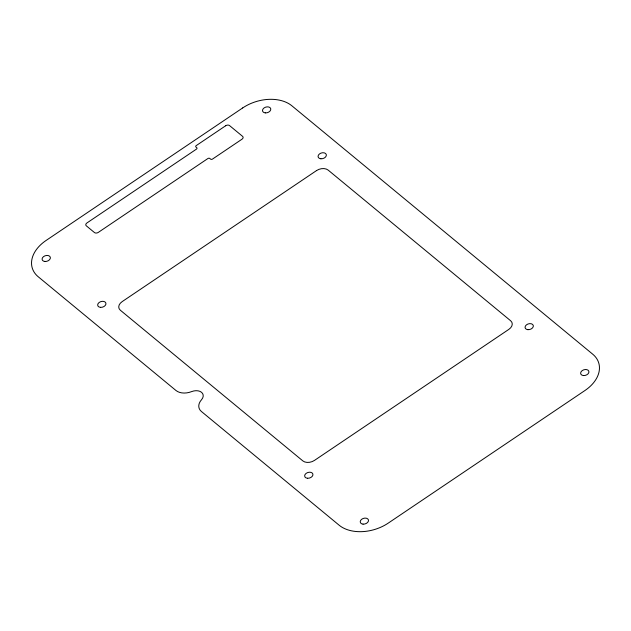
<?xml version="1.0" encoding="UTF-8"?>
<svg xmlns="http://www.w3.org/2000/svg" width="631" height="631" viewBox="0 0 631 631"><rect width="100%" height="100%" fill="white"/><g stroke="black" fill="none" stroke-linecap="round" stroke-linejoin="round"><path stroke-width="0.95" d="M242.675 107.94L46.063 240.482A36.054 24.546 -16.9 0 0 38.254 276.788L175.97 390.494A14.197 9.662 -16.9 0 0 191.619 391.606A9.015 6.136 -16.9 0 1 201.549 392.316A9.015 6.136 -16.9 0 1 201.494 399.762A14.197 9.662 -16.9 0 0 201.399 411.483L339.115 525.189A36.054 24.546 -16.9 0 0 388.325 523.06L584.937 390.518A36.054 24.546 -16.9 0 0 592.746 354.212L291.885 105.811A36.054 24.546 -16.9 0 0 242.675 107.94M225.677 125.758L196.249 145.595A1.42 0.97 -16.9 0 0 195.941 147.023L196.754 147.693A1.42 0.97 -16.9 0 1 196.446 149.129L86.92 222.964A2.839 1.932 -16.9 0 0 86.305 225.819L94.453 232.547A2.839 1.932 -16.9 0 0 98.326 232.382L207.859 158.547A1.42 0.97 -16.9 0 1 209.792 158.46L210.604 159.138A1.42 0.97 -16.9 0 0 212.544 159.051L241.973 139.214A2.839 1.932 -16.9 0 0 242.588 136.351L229.55 125.585A2.839 1.932 -16.9 0 0 225.677 125.758M316.525 170.591L122.154 301.626A8.518 5.797 -16.9 0 0 120.316 310.2L302.848 460.906A8.518 5.797 -16.9 0 0 314.475 460.409L508.846 329.374A8.518 5.797 -16.9 0 0 510.684 320.8L328.152 170.094A8.518 5.797 -16.9 0 0 316.525 170.591M320.887 158.783A4.259 2.903 -16.9 0 0 326.29 154.532A4.259 2.903 -16.9 0 0 319.452 153.964A4.259 2.903 -16.9 0 0 320.887 158.783M527.871 329.674A4.259 2.903 -16.9 0 0 533.274 325.43A4.259 2.903 -16.9 0 0 526.443 324.862A4.259 2.903 -16.9 0 0 527.871 329.674M100.479 307.36A4.259 2.903 -16.9 0 0 105.882 303.117A4.259 2.903 -16.9 0 0 99.051 302.549A4.259 2.903 -16.9 0 0 100.479 307.36M307.471 478.259A4.259 2.903 -16.9 0 0 312.866 474.015A4.259 2.903 -16.9 0 0 306.035 473.447A4.259 2.903 -16.9 0 0 307.471 478.259M583.446 375.563A4.259 2.903 -16.9 0 0 588.849 371.312A4.259 2.903 -16.9 0 0 582.019 370.744A4.259 2.903 -16.9 0 0 583.446 375.563M363.038 524.14A4.259 2.903 -16.9 0 0 368.441 519.897A4.259 2.903 -16.9 0 0 361.61 519.329A4.259 2.903 -16.9 0 0 363.038 524.14M44.904 261.479A4.259 2.903 -16.9 0 0 50.306 257.235A4.259 2.903 -16.9 0 0 43.476 256.667A4.259 2.903 -16.9 0 0 44.904 261.479M265.312 112.894A4.259 2.903 -16.9 0 0 270.715 108.65A4.259 2.903 -16.9 0 0 263.884 108.082A4.259 2.903 -16.9 0 0 265.312 112.894"/></g></svg>
